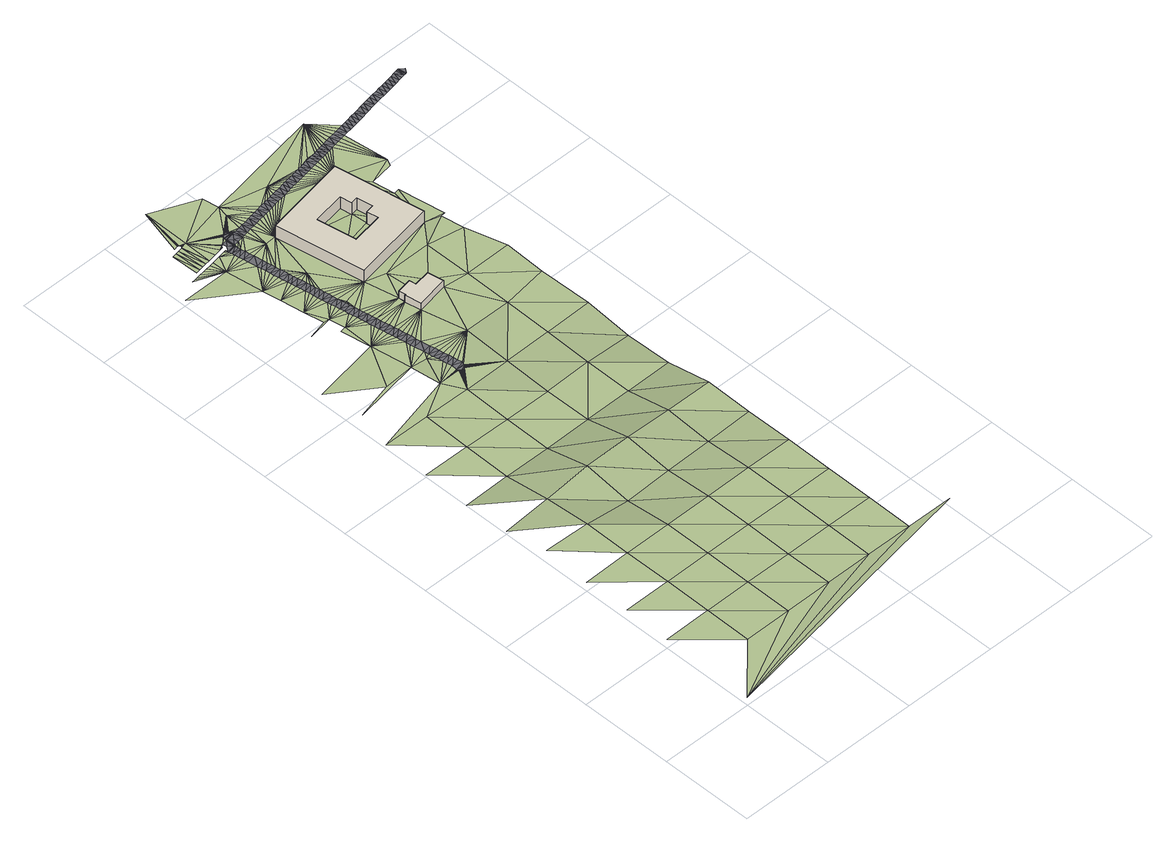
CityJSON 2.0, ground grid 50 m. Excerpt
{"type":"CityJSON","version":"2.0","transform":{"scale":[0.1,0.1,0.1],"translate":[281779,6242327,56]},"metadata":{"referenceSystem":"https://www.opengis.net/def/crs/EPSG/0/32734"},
"CityObjects":{
"building1":{"type":"Building","attributes":{"osm_address":"Bellville 7530 Cape Town","osm_building":"service","osm_building:levels":"1","osm_power":"substation","ground_height":60.25,"building_height":4.1,"roof_height":64.35,"plus_code":"4FRW3J8Q+6WQ"},"geometry":[{"type":"Solid","lod":"1","boundaries":[[[[0,1,2,3]],[[1,4,5,2]],[[4,6,7,5]],[[6,8,9,7]],[[8,10,11,9]],[[10,12,13,11]],[[12,14,15,13]],[[14,0,3,15]],[[3,2,5,7,9,11,13,15]],[[14,12,10,8,6,4,1,0]]]]}]},
"building2":{"type":"Building","attributes":{"osm_address":"New Residence Bellville 7530 Cape Town","osm_building":"dormitory","osm_building:levels":"2","osm_residential":"university","osm_type":"multipolygon","ground_height":60.57,"building_height":6.9,"roof_height":67.47,"plus_code":"4FRW3J8Q+CWC"},"geometry":[{"type":"Solid","lod":"1","boundaries":[[[[16,17,18,19]],[[17,20,21,18]],[[20,22,23,21]],[[22,16,19,23]],[[24,25,26,27]],[[25,28,29,26]],[[28,30,31,29]],[[30,32,33,31]],[[32,34,35,33]],[[34,36,37,35]],[[36,38,39,37]],[[38,24,27,39]],[[19,18,21,23],[27,26,29,31,33,35,37,39]],[[22,20,17,16],[38,36,34,32,30,28,25,24]]]]}]},
"terrain1":{"type":"TINRelief","geometry":[{"type":"CompositeSurface","lod":"1","boundaries":[[[40,41,42]],[[41,43,44]],[[45,42,46]],[[42,41,44]],[[47,46,48]],[[44,43,49]],[[50,46,42]],[[51,48,52]],[[50,42,44]],[[46,53,48]],[[54,52,55]],[[53,46,50]],[[49,43,56]],[[52,48,57]],[[58,55,59]],[[50,44,49]],[[57,48,53]],[[52,60,55]],[[61,59,62]],[[63,53,50]],[[60,52,57]],[[63,50,49]],[[56,43,64]],[[59,55,65]],[[66,62,67]],[[53,68,57]],[[65,55,60]],[[68,53,63]],[[62,59,69]],[[70,60,57]],[[69,59,65]],[[71,66,67]],[[49,56,63]],[[70,57,68]],[[67,62,72]],[[43,73,64]],[[60,74,65]],[[75,76,77]],[[72,62,69]],[[78,79,75]],[[68,63,80]],[[74,60,70]],[[80,63,56]],[[65,81,69]],[[82,67,72]],[[68,83,70]],[[67,82,71]],[[81,65,74]],[[83,68,80]],[[78,75,77]],[[69,84,72]],[[74,70,85]],[[84,69,81]],[[80,56,64]],[[71,86,77]],[[85,70,83]],[[71,82,87]],[[88,89,90]],[[72,91,82]],[[92,93,94]],[[95,96,92]],[[97,98,78]],[[77,99,78]],[[71,100,86]],[[101,71,102]],[[71,101,103]],[[102,71,104]],[[104,71,105]],[[105,71,87]],[[106,71,103]],[[106,107,71]],[[95,92,108]],[[81,74,109]],[[107,100,71]],[[77,86,110]],[[111,87,82]],[[112,111,82]],[[113,112,82]],[[113,82,114]],[[115,114,82]],[[72,84,91]],[[116,115,82]],[[117,116,82]],[[118,117,82]],[[108,92,119]],[[120,118,82]],[[89,121,90]],[[82,122,120]],[[123,122,82]],[[82,124,123]],[[125,77,110]],[[82,126,124]],[[77,125,127]],[[128,129,130]],[[77,127,99]],[[80,131,83]],[[97,78,132]],[[133,119,92]],[[109,74,85]],[[99,134,78]],[[100,135,86]],[[134,136,78]],[[135,137,86]],[[78,136,138]],[[137,139,86]],[[140,78,138]],[[130,141,128]],[[86,139,110]],[[78,140,142]],[[143,78,142]],[[130,144,141]],[[92,145,133]],[[143,146,78]],[[146,132,78]],[[147,89,97]],[[121,89,148]],[[131,80,64]],[[149,150,121]],[[92,151,145]],[[141,144,152]],[[153,126,82]],[[97,132,154]],[[155,152,144]],[[97,154,156]],[[97,156,157]],[[158,94,150]],[[159,97,157]],[[147,97,159]],[[160,84,81]],[[161,151,92]],[[162,89,147]],[[89,162,163]],[[153,82,91]],[[164,89,163]],[[121,148,165]],[[166,152,155]],[[164,167,89]],[[165,168,121]],[[167,148,89]],[[168,169,121]],[[166,155,170]],[[169,171,121]],[[172,92,94]],[[149,121,171]],[[85,83,173]],[[150,149,174]],[[92,175,161]],[[170,176,166]],[[176,170,177]],[[150,174,178]],[[179,126,153]],[[177,170,180]],[[153,181,179]],[[182,150,178]],[[183,181,153]],[[150,182,158]],[[160,81,109]],[[153,184,183]],[[153,185,184]],[[186,185,153]],[[153,187,186]],[[153,188,187]],[[189,188,153]],[[190,94,158]],[[153,191,189]],[[153,192,191]],[[192,153,193]],[[94,190,194]],[[170,195,180]],[[194,196,94]],[[196,197,94]],[[180,195,198]],[[199,198,195]],[[199,195,200]],[[201,94,197]],[[202,200,195]],[[202,195,203]],[[195,204,205]],[[206,203,195]],[[201,207,94]],[[208,206,195]],[[205,209,195]],[[208,195,210]],[[195,209,211]],[[212,210,195]],[[195,211,213]],[[214,212,195]],[[195,215,214]],[[195,213,216]],[[217,215,195]],[[216,218,195]],[[195,219,217]],[[195,218,219]],[[207,172,94]],[[170,220,195]],[[173,83,131]],[[221,175,92]],[[222,223,224]],[[225,92,172]],[[226,193,227]],[[228,226,227]],[[92,225,229]],[[227,230,228]],[[92,229,231]],[[232,230,227]],[[222,233,223]],[[234,223,233]],[[92,231,221]],[[235,223,234]],[[227,236,232]],[[223,235,237]],[[223,237,238]],[[223,238,204]],[[227,239,236]],[[240,239,227]],[[227,241,240]],[[242,241,227]],[[195,220,243]],[[242,227,244]],[[245,246,247]],[[223,204,195]],[[245,247,248]],[[247,249,248]],[[247,250,249]],[[251,244,12]],[[12,252,251]],[[12,253,252]],[[254,255,175]],[[175,221,256]],[[253,12,257]],[[175,256,254]],[[109,85,258]],[[12,259,257]],[[260,91,84]],[[259,12,261]],[[243,262,195]],[[153,227,193]],[[261,10,263]],[[84,160,264]],[[263,10,265]],[[265,10,266]],[[255,254,267]],[[268,255,267]],[[269,195,262]],[[270,255,268]],[[271,266,10]],[[272,195,269]],[[273,195,272]],[[6,274,271]],[[275,276,243]],[[277,243,276]],[[277,278,243]],[[279,243,278]],[[6,280,274]],[[279,281,243]],[[282,243,281]],[[283,243,282]],[[280,6,284]],[[283,285,243]],[[286,243,285]],[[286,287,243]],[[287,262,243]],[[284,6,288]],[[289,290,291]],[[292,290,289]],[[289,293,292]],[[22,246,288]],[[289,294,293]],[[258,85,173]],[[295,262,287]],[[296,195,273]],[[294,289,297]],[[262,298,269]],[[299,297,289]],[[300,272,269]],[[299,289,301]],[[246,22,247]],[[272,302,273]],[[289,303,301]],[[250,22,304]],[[305,273,306]],[[303,289,307]],[[22,250,247]],[[304,22,308]],[[244,227,12]],[[22,309,308]],[[22,291,309]],[[195,296,310]],[[91,260,153]],[[311,195,310]],[[195,311,312]],[[313,195,312]],[[314,195,313]],[[315,195,314]],[[273,305,316]],[[317,305,318]],[[319,195,315]],[[318,320,317]],[[84,264,260]],[[319,321,195]],[[12,10,261]],[[322,323,324]],[[325,326,327]],[[325,322,326]],[[322,328,323]],[[329,328,322]],[[330,320,331]],[[329,322,325]],[[320,330,332]],[[333,334,335]],[[271,10,6]],[[332,336,320]],[[337,327,338]],[[289,291,22]],[[336,317,320]],[[317,316,305]],[[316,296,273]],[[334,333,339]],[[109,340,160]],[[341,331,342]],[[339,333,343]],[[327,337,325]],[[341,342,344]],[[345,331,341]],[[345,346,331]],[[343,333,347]],[[331,346,330]],[[348,349,344]],[[341,344,349]],[[338,350,351]],[[352,347,333]],[[288,6,22]],[[352,333,350]],[[353,335,307]],[[195,354,223]],[[351,337,338]],[[289,353,307]],[[321,355,195]],[[109,258,340]],[[351,350,333]],[[10,8,6]],[[353,333,335]],[[356,357,358]],[[356,359,357]],[[359,356,360]],[[356,361,360]],[[362,363,364]],[[364,365,362]],[[362,365,361]],[[362,361,356]],[[353,289,22]],[[351,333,366]],[[367,363,368]],[[369,370,321]],[[371,370,369]],[[370,371,372]],[[370,372,373]],[[160,374,264]],[[370,373,375]],[[153,376,227]],[[362,368,363]],[[370,375,377]],[[370,377,378]],[[333,379,366]],[[370,378,380]],[[380,381,370]],[[370,381,382]],[[370,382,367]],[[355,354,195]],[[153,260,383]],[[12,227,14]],[[379,333,384]],[[6,385,22]],[[367,368,370]],[[333,353,384]],[[160,340,374]],[[370,355,321]],[[4,385,6]],[[368,386,370]],[[353,387,384]],[[376,153,383]],[[386,388,370]],[[387,353,389]],[[264,390,260]],[[391,370,388]],[[353,392,389]],[[4,1,0]],[[14,227,376]],[[391,393,370]],[[4,0,385]],[[370,394,355]],[[392,353,395]],[[390,264,374]],[[393,394,370]],[[353,396,395]],[[353,397,396]],[[355,394,398]],[[399,383,260]],[[353,400,397]],[[355,398,401]],[[402,403,404]],[[400,353,405]],[[399,260,390]],[[385,406,22]],[[14,407,0]],[[405,353,408]],[[385,0,409]],[[376,407,14]],[[353,410,408]],[[355,401,411]],[[412,402,404]],[[353,413,410]],[[376,383,414]],[[402,415,403]],[[416,411,401]],[[409,0,407]],[[399,414,383]],[[416,417,411]],[[418,402,412]],[[411,417,419]],[[402,418,415]],[[411,419,420]],[[413,353,421]],[[422,403,415]],[[409,406,385]],[[407,376,423]],[[420,424,411]],[[411,424,425]],[[423,376,414]],[[411,425,426]],[[427,415,418]],[[428,411,426]],[[427,429,415]],[[430,411,428]],[[431,409,407]],[[411,432,355]],[[411,430,433]],[[413,421,434]],[[435,411,433]],[[436,434,421]],[[437,407,423]],[[438,411,435]],[[439,436,421]],[[431,407,437]],[[421,440,439]],[[409,441,406]],[[421,442,440]],[[409,431,441]],[[443,442,421]],[[421,444,443]],[[445,444,421]],[[421,446,445]],[[421,406,447]],[[441,448,406]],[[438,432,411]],[[449,446,421]],[[450,451,452]],[[406,448,453]],[[406,453,447]],[[421,454,449]],[[452,455,450]],[[421,447,456]],[[421,457,454]],[[458,450,455]],[[457,421,459]],[[458,460,450]],[[438,451,432]],[[459,421,461]],[[460,462,450]],[[463,461,421]],[[432,451,450]],[[421,464,463]],[[456,465,421]],[[466,464,421]],[[432,450,462]],[[466,421,465]],[[432,462,467]],[[465,456,468]],[[432,467,469]],[[432,469,470]],[[432,470,471]],[[465,472,466]],[[432,471,473]],[[465,474,472]],[[475,432,473]],[[474,465,476]],[[477,432,475]],[[478,476,465]],[[477,479,432]],[[480,432,479]],[[480,481,432]]]}]},
"road1":{"type":"Road","attributes":{"osm_highway":"service","osm_lanes":"2","osm_surface":"asphalt"},"geometry":[{"type":"MultiSurface","lod":"1","boundaries":[[[148,304,165]],[[165,309,168]],[[246,245,162]],[[163,249,164]],[[164,250,167]],[[167,250,148]],[[245,163,162]],[[293,174,149]],[[293,178,174]],[[182,178,297]],[[293,149,292]],[[290,171,169]],[[297,178,294]],[[294,178,293]],[[291,169,168]],[[292,149,171]],[[182,297,299]],[[246,162,147]],[[154,280,156]],[[157,288,159]],[[246,147,159]],[[156,280,157]],[[263,143,142]],[[146,271,132]],[[146,143,266]],[[140,261,142]],[[154,132,271]],[[309,165,308]],[[171,290,292]],[[169,291,290]],[[291,168,309]],[[249,163,248]],[[304,148,250]],[[250,164,249]],[[163,245,248]],[[304,308,165]],[[140,138,261]],[[221,338,256]],[[326,254,256]],[[338,221,231]],[[207,343,172]],[[225,347,229]],[[231,229,350]],[[347,225,172]],[[201,339,207]],[[322,268,267]],[[324,482,268]],[[326,267,254]],[[201,197,335]],[[301,194,190]],[[201,335,334]],[[194,307,196]],[[334,339,201]],[[190,158,301]],[[303,194,301]],[[335,197,307]],[[307,194,303]],[[301,158,299]],[[158,182,299]],[[322,267,326]],[[324,268,322]],[[324,323,482]],[[327,326,256]],[[343,347,172]],[[229,347,352]],[[338,231,350]],[[229,352,350]],[[339,343,207]],[[338,327,256]],[[196,307,197]],[[87,114,116]],[[114,115,116]],[[112,113,114]],[[118,116,117]],[[120,186,116]],[[188,103,116]],[[123,126,122]],[[120,116,118]],[[126,120,122]],[[103,101,104]],[[105,116,103]],[[228,106,103]],[[102,104,101]],[[111,112,87]],[[87,116,105]],[[112,114,87]],[[104,105,103]],[[232,107,106]],[[123,124,126]],[[126,179,181]],[[181,183,184]],[[181,184,126]],[[126,184,185]],[[126,185,186]],[[186,187,188]],[[228,230,106]],[[103,188,193]],[[189,191,188]],[[116,186,188]],[[192,193,188]],[[228,103,226]],[[226,103,193]],[[188,191,192]],[[106,230,232]],[[120,126,186]],[[253,134,99]],[[259,261,138]],[[253,136,134]],[[99,127,251]],[[139,242,110]],[[110,244,125]],[[251,127,125]],[[137,240,139]],[[154,274,280]],[[246,159,288]],[[157,284,288]],[[157,280,284]],[[263,142,261]],[[274,154,271]],[[143,265,266]],[[266,271,146]],[[265,143,263]],[[137,135,239]],[[259,138,136]],[[242,244,110]],[[139,241,242]],[[252,99,251]],[[251,125,244]],[[252,253,99]],[[236,100,107]],[[241,139,240]],[[239,240,137]],[[236,239,135]],[[107,232,236]],[[259,136,257]],[[136,253,257]],[[236,135,100]]]}]},
"road2":{"type":"Road","attributes":{"osm_highway":"service","osm_lanes":"2","osm_surface":"asphalt"},"geometry":[{"type":"MultiSurface","lod":"1","boundaries":[[[330,346,345]],[[311,310,330]],[[330,310,332]],[[336,332,310]],[[360,311,330]],[[330,345,359]],[[317,336,316]],[[310,296,316]],[[336,310,316]],[[357,345,341]],[[313,312,315]],[[315,314,313]],[[311,315,312]],[[319,315,321]],[[371,369,321]],[[321,373,371]],[[311,360,315]],[[321,315,373]],[[341,349,358]],[[373,315,363]],[[360,330,359]],[[365,360,361]],[[363,367,381]],[[364,363,315]],[[364,360,365]],[[381,367,382]],[[364,315,360]],[[345,357,359]],[[358,357,341]],[[378,381,380]],[[381,378,373]],[[373,372,371]],[[377,375,373]],[[378,377,373]],[[373,363,381]],[[349,483,358]]]}]},
"road3":{"type":"Road","attributes":{"osm_access":"private","osm_highway":"service","osm_is_in":"Bellville Campus, Cape Peninsula University of Technology, Bellville, Western Cape, South Africa","osm_lanes":"2","osm_maxspeed":"30","osm_name":"Education Way","osm_surface":"asphalt"},"geometry":[{"type":"MultiSurface","lod":"1","boundaries":[[[323,328,331]],[[329,325,342]],[[329,331,328]],[[337,483,325]],[[320,482,331]],[[323,331,482]],[[342,325,344]],[[329,342,331]],[[348,483,349]],[[348,344,325]],[[351,356,358]],[[351,358,483]],[[348,325,483]],[[483,337,351]],[[366,362,356]],[[386,379,384]],[[366,379,362]],[[391,388,387]],[[393,392,395]],[[389,391,387]],[[384,387,386]],[[392,391,389]],[[379,368,362]],[[395,396,398]],[[368,379,386]],[[386,387,388]],[[398,396,397]],[[417,400,405]],[[419,408,410]],[[405,408,417]],[[397,400,416]],[[420,410,413]],[[366,356,351]],[[391,392,393]],[[394,395,398]],[[395,394,393]],[[397,416,401]],[[401,398,397]],[[416,400,417]],[[417,408,419]],[[420,419,410]],[[413,434,425]],[[413,424,420]],[[426,425,434]],[[425,424,413]],[[434,436,426]],[[428,436,439]],[[442,433,440]],[[440,428,439]],[[443,433,442]],[[451,445,446]],[[438,444,445]],[[444,438,443]],[[455,446,449]],[[430,440,433]],[[433,443,435]],[[435,443,438]],[[428,440,430]],[[446,452,451]],[[451,438,445]],[[452,446,455]],[[458,455,454]],[[454,457,458]],[[449,454,455]],[[436,428,426]],[[460,457,459]],[[459,461,467]],[[463,467,461]],[[471,464,466]],[[474,475,472]],[[466,472,471]],[[463,464,469]],[[476,475,474]],[[460,459,462]],[[464,470,469]],[[469,467,463]],[[459,467,462]],[[471,472,473]],[[473,472,475]],[[478,479,477]],[[476,477,475]],[[471,470,464]],[[477,476,478]],[[457,460,458]],[[484,480,479]],[[484,485,481]],[[486,481,485]],[[486,485,487]],[[488,489,490]],[[481,480,484]],[[491,492,490]],[[493,492,491]],[[489,494,487]],[[495,496,497]],[[498,499,500]],[[497,499,495]],[[493,496,501]],[[502,500,503]],[[484,479,478]],[[494,489,488]],[[488,490,492]],[[486,487,494]],[[493,501,504]],[[505,506,507]],[[508,507,509]],[[510,505,511]],[[504,492,493]],[[502,503,508]],[[496,495,501]],[[498,512,499]],[[499,512,495]],[[498,500,502]],[[513,508,509]],[[505,510,506]],[[513,502,508]],[[509,507,506]],[[514,510,511]],[[511,515,514]],[[515,516,517]],[[516,518,517]],[[518,516,519]],[[518,519,520]],[[521,520,522]],[[523,524,525]],[[520,525,522]],[[524,523,526]],[[520,521,518]],[[524,522,525]],[[517,514,515]]]}]}
},
"vertices":[
[851,2849,42],[765,2836,42],[765,2836,83],[851,2849,83],[759,2871,42],[759,2871,83],[679,2857,42],[679,2857,83],[686,2820,42],[686,2820,83],[681,2820,42],[681,2820,83],[696,2732,42],[696,2732,83],[866,2765,42],[866,2765,83],
[1087,3109,44],[1006,3584,44],[1006,3584,115],[1087,3109,115],[559,3504,44],[559,3504,115],[640,3032,44],[640,3032,115],[753,3195,44],[717,3402,44],[717,3402,115],[753,3195,115],[887,3431,44],[887,3431,115],[897,3370,44],[897,3370,115],[934,3376,44],[934,3376,115],[948,3291,44],[948,3291,115],[904,3284,44],[904,3284,115],[915,3222,44],[915,3222,115],
[3,502,63],[252,252,63],[252,502,66],[3,3,56],[500,252,67],[3,752,67],[252,752,70],[3,1002,62],[252,1002,70],[749,252,69],[500,502,69],[3,1251,84],[252,1251,75],[500,752,73],[3,1501,25],[252,1501,53],[998,252,69],[500,1002,73],[3,1751,10],[252,1751,14],[500,1251,42],[3,2001,23],[252,2001,21],[749,502,71],[1246,252,69],[500,1501,82],[3,2250,32],[252,2250,31],[749,752,75],[500,1751,14],[749,1002,77],[443,2358,28],[500,2001,18],[1495,252,69],[749,1251,58],[252,2500,39],[55,2451,38],[416,2512,39],[380,2727,42],[18,2665,42],[998,502,72],[749,1501,90],[500,2250,28],[998,752,76],[749,1751,21],[998,1002,79],[500,2500,39],[559,2360,28],[238,2952,43],[368,2974,43],[340,2976,43],[749,2001,18],[252,3499,46],[3,3499,46],[282,3302,44],[121,3559,46],[106,3558,46],[382,2889,43],[354,2884,43],[507,2640,42],[542,2444,39],[555,2368,28],[556,2366,28],[555,2370,28],[557,2364,28],[558,2362,28],[551,2394,39],[546,2419,39],[136,3561,46],[998,1251,62],[524,2542,39],[561,2358,28],[562,2357,28],[564,2356,28],[566,2354,28],[568,2353,28],[570,2353,28],[572,2352,28],[574,2352,28],[159,3565,46],[576,2352,28],[320,3083,43],[578,2352,28],[580,2352,28],[583,2352,28],[515,2592,39],[585,2353,28],[511,2616,39],[153,3729,48],[156,3586,46],[179,3590,46],[1246,502,73],[475,2825,42],[182,3568,46],[503,2663,42],[537,2468,39],[499,2686,42],[533,2493,39],[495,2709,42],[529,2518,39],[491,2732,42],[174,3732,48],[487,2755,42],[483,2778,42],[202,3594,46],[206,3572,46],[479,2802,42],[456,2941,43],[436,3057,43],[417,3174,45],[299,3207,44],[229,3576,46],[194,3735,48],[749,2250,30],[472,2848,42],[225,3598,46],[468,2871,42],[464,2894,43],[401,3267,45],[460,2917,43],[998,1501,83],[252,3580,46],[452,2964,43],[448,2987,43],[444,3011,43],[432,3081,43],[215,3739,48],[440,3034,43],[428,3104,43],[424,3127,45],[248,3601,46],[421,3150,45],[374,3430,46],[1246,752,76],[413,3197,45],[298,3587,46],[216,3739,48],[217,3739,48],[409,3220,45],[587,2354,28],[218,3740,48],[588,2355,28],[405,3244,45],[590,2356,28],[592,2358,28],[593,2359,28],[595,2361,28],[596,2363,28],[597,2365,28],[597,2367,28],[397,3290,45],[598,2369,28],[598,2371,28],[599,2373,28],[393,3314,45],[252,3749,48],[389,3337,45],[385,3360,45],[219,3740,48],[220,3741,48],[221,3742,48],[381,3384,46],[222,3743,48],[223,3744,48],[218,3760,48],[219,3759,48],[223,3745,48],[378,3407,46],[223,3746,48],[220,3758,48],[224,3747,48],[221,3757,48],[224,3748,48],[222,3756,48],[224,3749,48],[224,3750,48],[223,3755,48],[224,3752,48],[223,3754,48],[224,3753,48],[295,3609,46],[354,3547,46],[211,3761,48],[252,3998,50],[191,3757,48],[366,3477,46],[598,2375,39],[749,2500,42],[598,2377,39],[362,3500,46],[594,2402,39],[358,3524,46],[589,2427,39],[212,3761,48],[213,3761,48],[214,3761,48],[585,2451,39],[216,3760,48],[217,3760,48],[581,2476,39],[576,2501,39],[572,2525,39],[568,2550,39],[331,3615,46],[559,2599,39],[495,2971,43],[499,2948,43],[500,3000,43],[491,2995,43],[487,3018,43],[483,3041,43],[554,2624,39],[551,2647,42],[547,2670,42],[349,3576,46],[335,3593,46],[352,3562,46],[543,2693,42],[1246,1002,77],[539,2716,42],[998,2001,25],[535,2740,42],[352,3627,48],[531,2763,42],[998,1751,23],[527,2786,42],[523,2809,42],[348,3581,46],[348,3584,46],[354,3628,48],[346,3595,46],[519,2832,42],[356,3629,48],[358,3630,48],[515,2855,42],[345,3617,46],[346,3618,46],[346,3619,46],[347,3620,46],[347,3621,46],[511,2879,43],[348,3622,46],[349,3623,46],[349,3624,46],[507,2902,43],[349,3624,48],[350,3625,48],[351,3625,48],[503,2925,43],[500,3249,45],[464,3158,45],[468,3134,45],[460,3181,45],[456,3204,45],[452,3228,45],[351,3626,48],[396,3663,48],[448,3251,45],[353,3627,48],[444,3274,45],[355,3629,48],[440,3298,45],[357,3629,48],[437,3321,45],[480,3065,43],[360,3631,48],[359,3630,48],[433,3344,45],[476,3088,43],[472,3111,43],[397,3665,48],[398,3667,48],[400,3668,48],[402,3670,48],[403,3671,48],[405,3672,48],[395,3661,48],[394,3659,48],[361,3631,48],[407,3673,48],[362,3631,48],[409,3673,48],[392,3588,46],[392,3592,46],[391,3592,46],[397,3593,46],[393,3584,46],[395,3569,46],[395,3593,46],[396,3593,46],[393,3653,48],[386,3635,48],[393,3655,48],[500,3499,46],[425,3391,46],[429,3368,45],[393,3657,48],[424,3598,46],[397,3554,46],[421,3414,46],[1246,1251,76],[394,3642,48],[389,3636,48],[417,3438,46],[390,3636,48],[393,3649,48],[393,3651,48],[409,3484,46],[395,3637,48],[395,3638,48],[401,3531,46],[457,3604,46],[405,3508,46],[559,3504,46],[495,3892,51],[510,3806,48],[449,3647,48],[438,3649,48],[438,3645,48],[437,3655,48],[436,3658,48],[436,3660,48],[462,3649,48],[432,3665,48],[434,3664,48],[435,3662,48],[470,3606,46],[431,3667,48],[486,3653,48],[411,3674,48],[500,3749,48],[414,3674,48],[416,3674,48],[418,3674,48],[1246,1501,81],[420,3673,48],[998,2500,43],[422,3673,48],[424,3672,48],[493,3610,46],[426,3671,48],[428,3670,48],[430,3668,48],[998,2250,37],[516,3614,46],[749,3000,44],[509,3657,48],[539,3618,46],[532,3661,48],[563,3622,46],[1246,1751,26],[555,3665,48],[586,3626,48],[578,3669,48],[601,3674,48],[609,3630,48],[632,3634,49],[655,3638,49],[624,3678,48],[1246,2001,16],[678,3642,49],[647,3682,49],[749,3249,46],[717,3402,47],[753,3195,46],[701,3646,49],[1087,3109,45],[998,2750,45],[724,3650,49],[998,3000,45],[748,3654,49],[749,3749,49],[915,3222,46],[771,3658,49],[1246,2250,44],[897,3370,46],[671,3686,49],[694,3690,49],[904,3284,46],[717,3694,49],[740,3698,49],[1006,3584,48],[887,3431,48],[1240,2533,44],[763,3702,49],[786,3706,49],[809,3710,49],[948,3291,46],[832,3714,49],[934,3376,48],[856,3718,49],[1185,2963,49],[1139,3911,52],[879,3722,49],[794,3662,49],[902,3726,49],[817,3667,49],[1246,2750,49],[925,3730,49],[840,3671,49],[863,3675,49],[1166,3082,49],[886,3679,49],[909,3683,49],[933,3687,49],[951,3690,49],[969,3693,49],[1121,3328,46],[1188,3085,49],[994,3698,49],[998,3749,49],[943,3733,49],[962,3737,49],[1149,3332,49],[1018,3702,49],[986,3741,49],[1102,3444,48],[1036,3705,49],[1011,3745,49],[1053,3708,49],[1028,3748,49],[1071,3711,49],[1046,3751,49],[1089,3714,49],[1106,3717,49],[1246,3499,50],[1124,3720,51],[1063,3754,49],[1227,3464,50],[1081,3757,49],[1099,3761,49],[1116,3764,49],[1147,3724,51],[1139,3768,51],[1170,3728,51],[1162,3772,51],[1192,3732,51],[1185,3776,51],[1215,3736,51],[1208,3780,51],[1230,3784,51],[1253,3788,51],
[366,3609,46],
[420,3620,46],
[1238,3740,51],[1261,3744,51],[1276,3792,51],[1284,3748,51],[1322,3800,51],[1307,3752,51],[1329,3756,51],[1352,3760,51],[1345,3804,51],[1375,3764,54],[1299,3796,51],[1413,3816,54],[1398,3768,54],[1421,3773,54],[1459,3824,54],[1444,3777,54],[1466,3781,54],[1390,3812,54],[1482,3828,54],[1489,3785,54],[1367,3808,51],[1558,3797,54],[1550,3840,54],[1535,3793,54],[1512,3789,54],[1527,3836,54],[1573,3844,54],[1581,3801,54],[1436,3820,54],[1505,3832,54],[1596,3848,54],[1603,3805,54],[1626,3809,56],[1619,3852,54],[1637,3855,56],[1645,3812,56],[1663,3815,56],[1656,3858,56],[1664,3860,56],[1678,3818,56],[1671,3861,56],[1672,3817,56],[1696,3843,56]
]}
